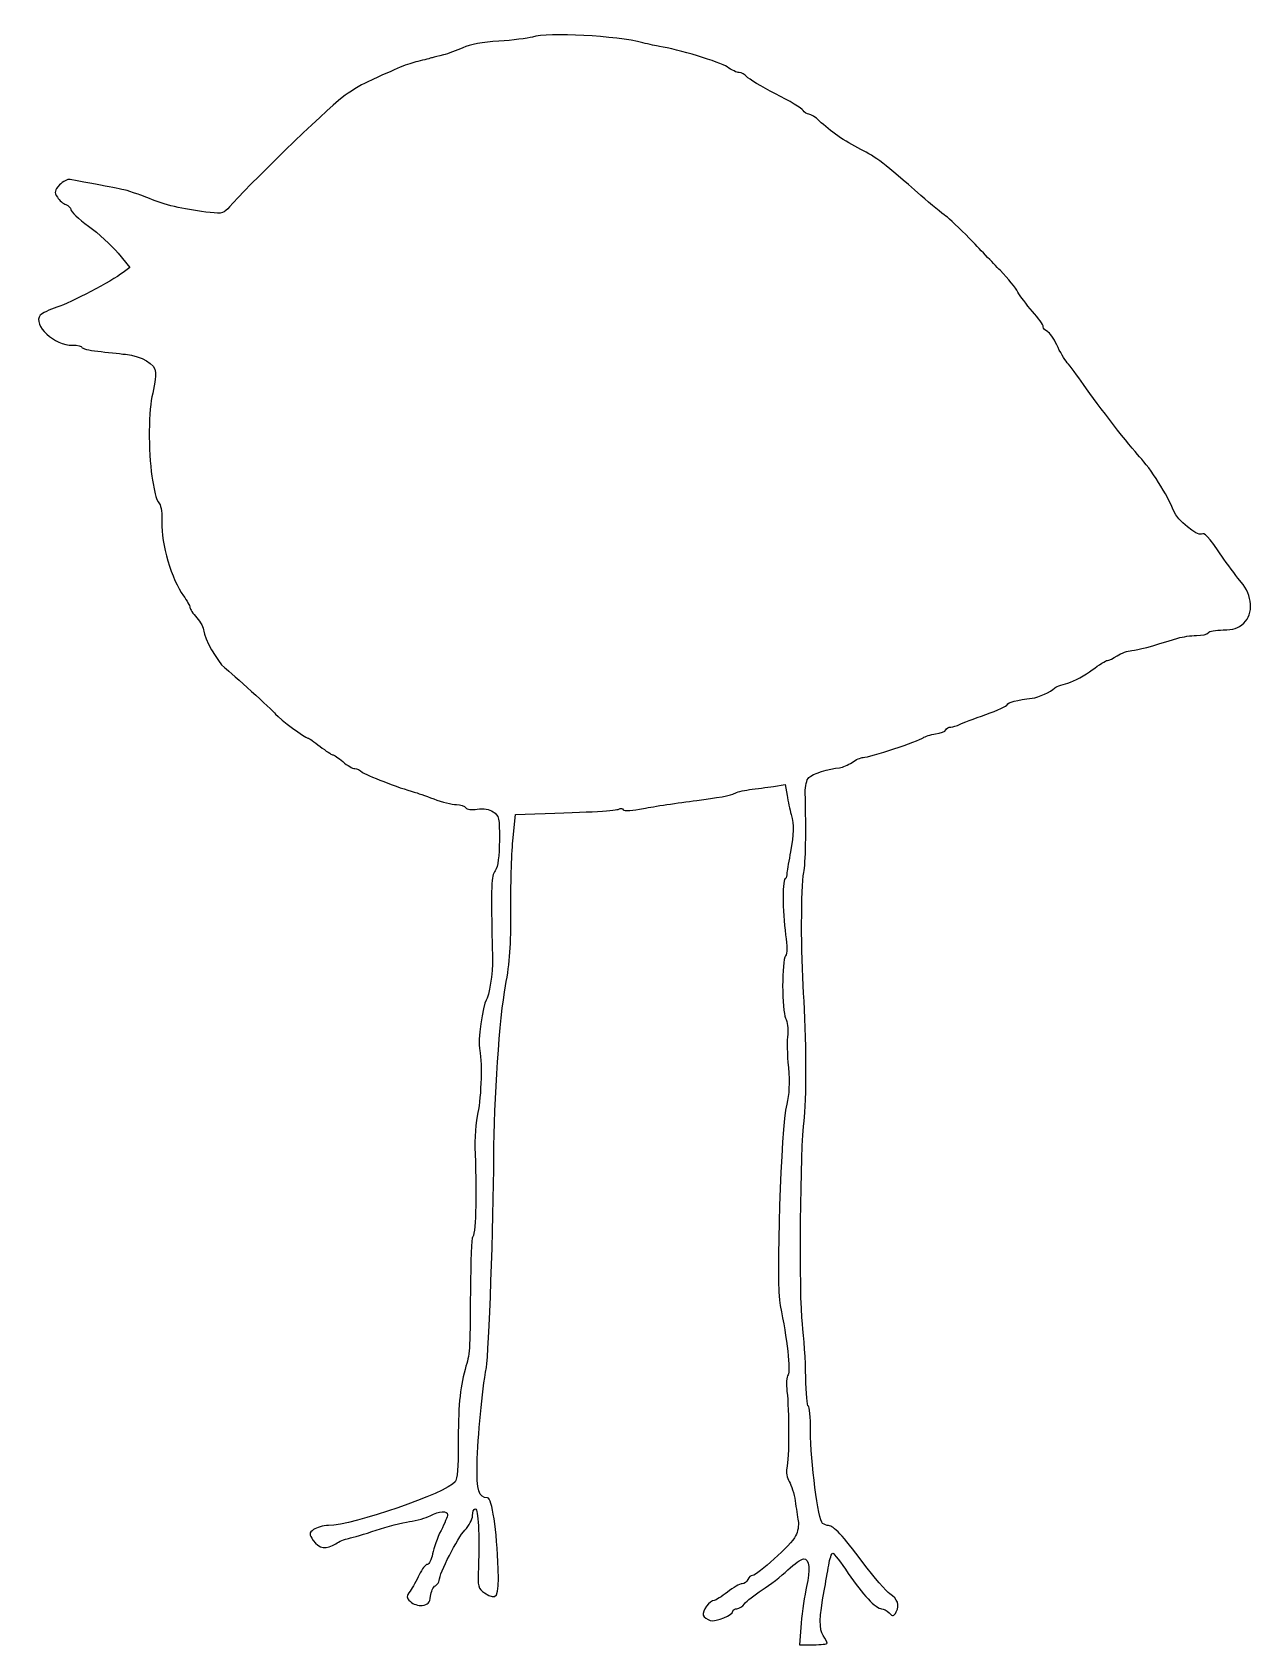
# Model space of a CAD drawing. Header units: centimetres. Extents: x -4.9 to 6.8, y -9.5 to 5.9.
import ezdxf

# ---------------------------------------------------------------- set-up
doc = ezdxf.new("R2010")
doc.units = ezdxf.units.CM
doc.header["$MEASUREMENT"] = 0
doc.layers.add('Layer 1', color=7, linetype='Continuous')

msp = doc.modelspace()

# ---------------------------------------------------------------- linework, layer by layer
at = {"layer": 'Layer 1'}
msp.add_open_spline([(2.47696, -9.30672), (2.48557, -9.19394), (2.50884, -9.03597), (2.52867, -8.95568), (2.52867, -8.95568), (2.5675, -8.79843), (2.55525, -8.69156), (2.49838, -8.69156), (2.49838, -8.69156), (2.47888, -8.69156), (2.41181, -8.73938), (2.34933, -8.79783), (2.34933, -8.79783), (2.28685, -8.85628), (2.1762, -8.94228), (2.10344, -8.98895), (2.10344, -8.98895), (2.03068, -9.03562), (1.95559, -9.09495), (1.93657, -9.12081), (1.93657, -9.12081), (1.91756, -9.14666), (1.88482, -9.16781), (1.86381, -9.16781), (1.86381, -9.16781), (1.84281, -9.16781), (1.82563, -9.17823), (1.82563, -9.19097), (1.82563, -9.19097), (1.82563, -9.22895), (1.66544, -9.29477), (1.60894, -9.28), (1.60894, -9.28), (1.58013, -9.27247), (1.55017, -9.24965), (1.54236, -9.2293), (1.54236, -9.2293), (1.52754, -9.19066), (1.6037, -9.08844), (1.64732, -9.08844), (1.64732, -9.08844), (1.66117, -9.08844), (1.71759, -9.05272), (1.77271, -9.00906), (1.77271, -9.00906), (1.82783, -8.96541), (1.89078, -8.92969), (1.91259, -8.92969), (1.91259, -8.92969), (1.93441, -8.92969), (1.95911, -8.91183), (1.96748, -8.89), (1.96748, -8.89), (1.97586, -8.86817), (1.99586, -8.85031), (2.01194, -8.85031), (2.01194, -8.85031), (2.05804, -8.85031), (2.38225, -8.55387), (2.42403, -8.47351), (2.42403, -8.47351), (2.44477, -8.43362), (2.45599, -8.36924), (2.44895, -8.33043), (2.44895, -8.33043), (2.44191, -8.29163), (2.42847, -8.20521), (2.41907, -8.13838), (2.41907, -8.13838), (2.40966, -8.07155), (2.38439, -7.98896), (2.36291, -7.95485), (2.36291, -7.95485), (2.33919, -7.91719), (2.33049, -7.86636), (2.34076, -7.82543), (2.34076, -7.82543), (2.36198, -7.7409), (2.36217, -7.26567), (2.34106, -7.09542), (2.34106, -7.09542), (2.33209, -7.02304), (2.33684, -6.95372), (2.35202, -6.93542), (2.35202, -6.93542), (2.37819, -6.90389), (2.3421, -6.58839), (2.27646, -6.2748), (2.27646, -6.2748), (2.23443, -6.07397), (2.28322, -4.56814), (2.33869, -4.35428), (2.33869, -4.35428), (2.3628, -4.26133), (2.36756, -4.15367), (2.35425, -4.00224), (2.35425, -4.00224), (2.3437, -3.88227), (2.34084, -3.74105), (2.3479, -3.68842), (2.3479, -3.68842), (2.35496, -3.63579), (2.34618, -3.56553), (2.32839, -3.53229), (2.32839, -3.53229), (2.29071, -3.46189), (2.29037, -2.98262), (2.32796, -2.93732), (2.32796, -2.93732), (2.34272, -2.91954), (2.3429, -2.84067), (2.32841, -2.73721), (2.32841, -2.73721), (2.29584, -2.50472), (2.29646, -2.19604), (2.32951, -2.19604), (2.32951, -2.19604), (2.33258, -2.19604), (2.3379, -2.17223), (2.34134, -2.14313), (2.34134, -2.14313), (2.34478, -2.11402), (2.35993, -2.02472), (2.37501, -1.94469), (2.37501, -1.94469), (2.40764, -1.77138), (2.40882, -1.69385), (2.38043, -1.5875), (2.38043, -1.5875), (2.36878, -1.54384), (2.35152, -1.46224), (2.34208, -1.40616), (2.34208, -1.40616), (2.34208, -1.40616), (2.3249, -1.30419), (2.3249, -1.30419), (2.3249, -1.30419), (2.3249, -1.30419), (2.21264, -1.32103), (2.21264, -1.32103), (2.21264, -1.32103), (2.15089, -1.33029), (2.04777, -1.3442), (1.98348, -1.35195), (1.98348, -1.35195), (1.91919, -1.3597), (1.85364, -1.37679), (1.8378, -1.38993), (1.8378, -1.38993), (1.82197, -1.40307), (1.66095, -1.43225), (1.47998, -1.45477), (1.47998, -1.45477), (1.29901, -1.47729), (1.0704, -1.51197), (0.97196, -1.53184), (0.97196, -1.53184), (0.86943, -1.55254), (0.78671, -1.55783), (0.77831, -1.54423), (0.77831, -1.54423), (0.77024, -1.53117), (0.75152, -1.52798), (0.73672, -1.53712), (0.73672, -1.53712), (0.71256, -1.55205), (0.48583, -1.56529), (-0.06615, -1.58398), (-0.06615, -1.58398), (-0.06615, -1.58398), (-0.25135, -1.59025), (-0.25135, -1.59025), (-0.25135, -1.59025), (-0.25135, -1.59025), (-0.2757, -1.84023), (-0.2757, -1.84023), (-0.2757, -1.84023), (-0.28909, -1.97772), (-0.29805, -2.27887), (-0.2956, -2.50946), (-0.2956, -2.50946), (-0.29213, -2.83674), (-0.30324, -2.99345), (-0.34626, -3.22383), (-0.34626, -3.22383), (-0.40134, -3.51881), (-0.45619, -4.31884), (-0.45811, -4.8551), (-0.45811, -4.8551), (-0.46034, -5.47711), (-0.5046, -6.72984), (-0.52916, -6.86594), (-0.52916, -6.86594), (-0.57059, -7.09547), (-0.61106, -7.51804), (-0.61759, -7.78919), (-0.61759, -7.78919), (-0.62365, -8.04077), (-0.60202, -8.10948), (-0.51678, -8.10948), (-0.51678, -8.10948), (-0.47529, -8.10948), (-0.42955, -8.41871), (-0.41612, -8.78995), (-0.41612, -8.78995), (-0.40635, -9.06019), (-0.42665, -9.0957), (-0.54614, -9.0174), (-0.54614, -9.0174), (-0.60958, -8.97584), (-0.61283, -8.96244), (-0.60539, -8.77296), (-0.60539, -8.77296), (-0.59308, -8.4593), (-0.60604, -8.21531), (-0.635, -8.21531), (-0.635, -8.21531), (-0.64955, -8.21531), (-0.66146, -8.24416), (-0.66146, -8.27942), (-0.66146, -8.27942), (-0.66146, -8.31468), (-0.69445, -8.37719), (-0.73477, -8.41833), (-0.73477, -8.41833), (-0.80366, -8.48862), (-0.97896, -8.83253), (-0.97896, -8.89741), (-0.97896, -8.89741), (-0.97896, -8.91372), (-0.99578, -8.93658), (-1.01635, -8.94822), (-1.01635, -8.94822), (-1.03692, -8.95985), (-1.05775, -9.00509), (-1.06265, -9.04875), (-1.06265, -9.04875), (-1.06974, -9.11192), (-1.08574, -9.12977), (-1.141, -9.13618), (-1.141, -9.13618), (-1.18001, -9.1407), (-1.22979, -9.12486), (-1.25463, -9.10003), (-1.25463, -9.10003), (-1.29513, -9.05953), (-1.29531, -9.0511), (-1.25685, -8.99937), (-1.25685, -8.99937), (-1.23376, -8.96832), (-1.19454, -8.89839), (-1.16968, -8.84397), (-1.16968, -8.84397), (-1.14482, -8.78954), (-1.11014, -8.7449), (-1.09261, -8.74475), (-1.09261, -8.74475), (-1.07507, -8.7446), (-1.05262, -8.69983), (-1.0427, -8.64526), (-1.0427, -8.64526), (-1.03278, -8.59069), (-0.99652, -8.48988), (-0.96212, -8.42124), (-0.96212, -8.42124), (-0.92773, -8.35261), (-0.89958, -8.28414), (-0.89958, -8.26911), (-0.89958, -8.26911), (-0.89958, -8.23029), (-0.97964, -8.23555), (-1.06481, -8.27998), (-1.06481, -8.27998), (-1.10475, -8.30081), (-1.19404, -8.32619), (-1.26324, -8.33636), (-1.26324, -8.33636), (-1.33244, -8.34654), (-1.47608, -8.38391), (-1.58243, -8.41941), (-1.58243, -8.41941), (-1.68878, -8.45491), (-1.80661, -8.48955), (-1.84428, -8.49638), (-1.84428, -8.49638), (-1.88195, -8.50321), (-1.93749, -8.52611), (-1.96769, -8.54726), (-1.96769, -8.54726), (-2.05062, -8.60535), (-2.13158, -8.59405), (-2.18182, -8.51738), (-2.18182, -8.51738), (-2.22419, -8.45272), (-2.224, -8.44707), (-2.17825, -8.41239), (-2.17825, -8.41239), (-2.15165, -8.39224), (-2.08822, -8.37508), (-2.03729, -8.37427), (-2.03729, -8.37427), (-1.80053, -8.37051), (-0.91308, -8.06465), (-0.82796, -7.95747), (-0.82796, -7.95747), (-0.80692, -7.93099), (-0.79656, -7.81233), (-0.7976, -7.60988), (-0.7976, -7.60988), (-0.79948, -7.2453), (-0.7836, -7.0699), (-0.73188, -6.88417), (-0.73188, -6.88417), (-0.6851, -6.71619), (-0.68744, -6.75127), (-0.68152, -6.13172), (-0.68152, -6.13172), (-0.67884, -5.85159), (-0.67025, -5.62239), (-0.66244, -5.62239), (-0.66244, -5.62239), (-0.63278, -5.62237), (-0.62035, -5.24406), (-0.63635, -4.82865), (-0.63635, -4.82865), (-0.64222, -4.67648), (-0.63219, -4.51987), (-0.61093, -4.43177), (-0.61093, -4.43177), (-0.57699, -4.29106), (-0.56749, -3.91088), (-0.5957, -3.82201), (-0.5957, -3.82201), (-0.61309, -3.7672), (-0.56225, -3.40052), (-0.53195, -3.36225), (-0.53195, -3.36225), (-0.50287, -3.32552), (-0.46831, -3.09948), (-0.47096, -2.96333), (-0.47096, -2.96333), (-0.48556, -2.21273), (-0.48476, -2.1865), (-0.44545, -2.12559), (-0.44545, -2.12559), (-0.41788, -2.08288), (-0.40525, -1.99239), (-0.4046, -1.83306), (-0.4046, -1.83306), (-0.40375, -1.62199), (-0.40877, -1.59902), (-0.46364, -1.56307), (-0.46364, -1.56307), (-0.50225, -1.53777), (-0.55638, -1.5291), (-0.61563, -1.53871), (-0.61563, -1.53871), (-0.67031, -1.54759), (-0.71501, -1.54173), (-0.7258, -1.52427), (-0.7258, -1.52427), (-0.73579, -1.50811), (-0.77616, -1.4949), (-0.81553, -1.4949), (-0.81553, -1.4949), (-0.85489, -1.4949), (-0.95242, -1.4704), (-1.03225, -1.44046), (-1.03225, -1.44046), (-1.11208, -1.41051), (-1.19526, -1.38119), (-1.21708, -1.37529), (-1.21708, -1.37529), (-1.3603, -1.3366), (-1.68602, -1.21149), (-1.71507, -1.18401), (-1.71507, -1.18401), (-1.7343, -1.16582), (-1.76613, -1.15094), (-1.7858, -1.15094), (-1.7858, -1.15094), (-1.80547, -1.15094), (-1.85694, -1.12117), (-1.90017, -1.08479), (-1.90017, -1.08479), (-1.94341, -1.04841), (-1.98726, -1.01865), (-1.99762, -1.01865), (-1.99762, -1.01865), (-2.00797, -1.01865), (-2.06155, -0.98293), (-2.11667, -0.93927), (-2.11667, -0.93927), (-2.17179, -0.89561), (-2.22407, -0.8599), (-2.23286, -0.8599), (-2.23286, -0.8599), (-2.25817, -0.8599), (-2.49597, -0.68313), (-2.54199, -0.6301), (-2.54199, -0.6301), (-2.58031, -0.58595), (-2.95255, -0.24738), (-3.03082, -0.18548), (-3.03082, -0.18548), (-3.09158, -0.13744), (-3.22792, 0.10159), (-3.22792, 0.16007), (-3.22792, 0.16007), (-3.22792, 0.19147), (-3.25768, 0.24929), (-3.29406, 0.28854), (-3.29406, 0.28854), (-3.33044, 0.3278), (-3.36021, 0.372), (-3.36021, 0.38677), (-3.36021, 0.38677), (-3.36021, 0.40155), (-3.38807, 0.45154), (-3.42213, 0.49786), (-3.42213, 0.49786), (-3.53322, 0.64898), (-3.63618, 1.00039), (-3.62762, 1.19919), (-3.62762, 1.19919), (-3.62428, 1.27666), (-3.63463, 1.35581), (-3.65063, 1.37508), (-3.65063, 1.37508), (-3.66662, 1.39435), (-3.68501, 1.43813), (-3.69149, 1.47235), (-3.69149, 1.47235), (-3.69797, 1.50658), (-3.70916, 1.56435), (-3.71635, 1.60073), (-3.71635, 1.60073), (-3.75551, 1.7989), (-3.75853, 2.23467), (-3.72185, 2.39569), (-3.72185, 2.39569), (-3.70046, 2.48961), (-3.68475, 2.59521), (-3.68695, 2.63035), (-3.68695, 2.63035), (-3.69191, 2.70973), (-3.81733, 2.7847), (-3.97488, 2.80247), (-3.97488, 2.80247), (-4.03699, 2.80948), (-4.15627, 2.8226), (-4.23995, 2.83164), (-4.23995, 2.83164), (-4.32362, 2.84068), (-4.39208, 2.85795), (-4.39208, 2.87001), (-4.39208, 2.87001), (-4.39208, 2.88208), (-4.43161, 2.89083), (-4.47991, 2.88946), (-4.47991, 2.88946), (-4.65153, 2.8846), (-4.86544, 3.08284), (-4.78855, 3.17549), (-4.78855, 3.17549), (-4.77315, 3.19405), (-4.70153, 3.22854), (-4.62939, 3.25213), (-4.62939, 3.25213), (-4.49424, 3.29634), (-4.11091, 3.49723), (-3.99698, 3.58355), (-3.99698, 3.58355), (-3.99698, 3.58355), (-3.9326, 3.63233), (-3.9326, 3.63233), (-3.9326, 3.63233), (-3.9326, 3.63233), (-4.04509, 3.76668), (-4.04509, 3.76668), (-4.04509, 3.76668), (-4.10696, 3.84058), (-4.23415, 3.95727), (-4.32775, 4.02599), (-4.32775, 4.02599), (-4.42134, 4.09471), (-4.49792, 4.1657), (-4.49792, 4.18374), (-4.49792, 4.18374), (-4.49792, 4.20178), (-4.51878, 4.22316), (-4.54428, 4.23125), (-4.54428, 4.23125), (-4.56979, 4.23935), (-4.60639, 4.27118), (-4.62564, 4.30199), (-4.62564, 4.30199), (-4.65617, 4.35088), (-4.6534, 4.36569), (-4.60389, 4.41839), (-4.60389, 4.41839), (-4.57269, 4.4516), (-4.52715, 4.47511), (-4.5027, 4.47062), (-4.5027, 4.47062), (-4.12807, 4.40197), (-3.97514, 4.37158), (-3.94229, 4.35928), (-3.94229, 4.35928), (-3.92046, 4.3511), (-3.8907, 4.34116), (-3.87615, 4.33719), (-3.87615, 4.33719), (-3.86159, 4.33322), (-3.79016, 4.3061), (-3.7174, 4.27694), (-3.7174, 4.27694), (-3.58052, 4.22207), (-3.38754, 4.17944), (-3.1662, 4.15516), (-3.1662, 4.15516), (-3.05225, 4.14267), (-3.0321, 4.1486), (-2.98099, 4.20963), (-2.98099, 4.20963), (-2.83722, 4.38135), (-2.06564, 5.13045), (-1.905, 5.25428), (-1.905, 5.25428), (-1.83952, 5.30476), (-1.73236, 5.37075), (-1.66688, 5.40094), (-1.66688, 5.40094), (-1.36699, 5.53915), (-1.28749, 5.57138), (-1.1832, 5.59701), (-1.1832, 5.59701), (-1.1218, 5.6121), (-1.05966, 5.62808), (-1.0451, 5.63251), (-1.0451, 5.63251), (-1.03055, 5.63695), (-0.98293, 5.64921), (-0.93927, 5.65976), (-0.93927, 5.65976), (-0.89561, 5.6703), (-0.81227, 5.70119), (-0.75406, 5.72839), (-0.75406, 5.72839), (-0.68632, 5.76005), (-0.56251, 5.7827), (-0.4101, 5.79132), (-0.4101, 5.79132), (-0.27914, 5.79872), (-0.13485, 5.81604), (-0.08947, 5.82981), (-0.08947, 5.82981), (0.06206, 5.87576), (0.7136, 5.84222), (0.96573, 5.77549), (0.96573, 5.77549), (1.02394, 5.76008), (1.09537, 5.74403), (1.12448, 5.73982), (1.12448, 5.73982), (1.29323, 5.71539), (1.70585, 5.59063), (1.77078, 5.54439), (1.77078, 5.54439), (1.81272, 5.51453), (1.86456, 5.4901), (1.886, 5.4901), (1.886, 5.4901), (1.90744, 5.4901), (1.93944, 5.47269), (1.9571, 5.4514), (1.9571, 5.4514), (1.97477, 5.43011), (2.09827, 5.35702), (2.23154, 5.28899), (2.23154, 5.28899), (2.36481, 5.22096), (2.48338, 5.14909), (2.49501, 5.12927), (2.49501, 5.12927), (2.50665, 5.10945), (2.53182, 5.09323), (2.55094, 5.09323), (2.55094, 5.09323), (2.57006, 5.09323), (2.61411, 5.06567), (2.64884, 5.03198), (2.64884, 5.03198), (2.75414, 4.92983), (2.88939, 4.83651), (3.0461, 4.75786), (3.0461, 4.75786), (3.19247, 4.6844), (3.26954, 4.62525), (3.62072, 4.31685), (3.62072, 4.31685), (3.71755, 4.23182), (3.82397, 4.14386), (3.85721, 4.12139), (3.85721, 4.12139), (3.89045, 4.09892), (3.99165, 4.00352), (4.0821, 3.90938), (4.0821, 3.90938), (4.17256, 3.81525), (4.30609, 3.67661), (4.37885, 3.6013), (4.37885, 3.6013), (4.45161, 3.52599), (4.52701, 3.43393), (4.54641, 3.39671), (4.54641, 3.39671), (4.56581, 3.35949), (4.6283, 3.27652), (4.68528, 3.21233), (4.68528, 3.21233), (4.74226, 3.14814), (4.7889, 3.08202), (4.78892, 3.06538), (4.78892, 3.06538), (4.78894, 3.04875), (4.80625, 3.0285), (4.82739, 3.02039), (4.82739, 3.02039), (4.84852, 3.01228), (4.88916, 2.95446), (4.91769, 2.89189), (4.91769, 2.89189), (4.94622, 2.82932), (4.99144, 2.75278), (5.01817, 2.7218), (5.01817, 2.7218), (5.0449, 2.69082), (5.1144, 2.59731), (5.1726, 2.514), (5.1726, 2.514), (5.3167, 2.30775), (5.61635, 1.92258), (5.70815, 1.82563), (5.70815, 1.82563), (5.8135, 1.71434), (5.97639, 1.45529), (6.03467, 1.30633), (6.03467, 1.30633), (6.0676, 1.22217), (6.25998, 1.06186), (6.29907, 1.08602), (6.29907, 1.08602), (6.32983, 1.10503), (6.3525, 1.07996), (6.51338, 0.84902), (6.51338, 0.84902), (6.57331, 0.76301), (6.64738, 0.66403), (6.67799, 0.62908), (6.67799, 0.62908), (6.78679, 0.50485), (6.7984, 0.32498), (6.70332, 0.23686), (6.70332, 0.23686), (6.64925, 0.18675), (6.60444, 0.17198), (6.50645, 0.17198), (6.50645, 0.17198), (6.43667, 0.17198), (6.37222, 0.16007), (6.36323, 0.14552), (6.36323, 0.14552), (6.35424, 0.13097), (6.30378, 0.11906), (6.2511, 0.11906), (6.2511, 0.11906), (6.19842, 0.11906), (6.11876, 0.10769), (6.07407, 0.09379), (6.07407, 0.09379), (5.8112, 0.01203), (5.69512, -0.01887), (5.63311, -0.0236), (5.63311, -0.0236), (5.59476, -0.02653), (5.53244, -0.04921), (5.4946, -0.07399), (5.4946, -0.07399), (5.45677, -0.09878), (5.41441, -0.11906), (5.40046, -0.11906), (5.40046, -0.11906), (5.38651, -0.11906), (5.32147, -0.16), (5.25592, -0.21003), (5.25592, -0.21003), (5.19037, -0.26006), (5.08528, -0.31604), (5.02238, -0.33442), (5.02238, -0.33442), (4.95948, -0.3528), (4.90207, -0.37437), (4.89479, -0.38236), (4.89479, -0.38236), (4.86215, -0.41818), (4.74337, -0.47239), (4.68313, -0.47896), (4.68313, -0.47896), (4.54051, -0.49451), (4.445, -0.51936), (4.445, -0.54091), (4.445, -0.54091), (4.445, -0.55333), (4.35273, -0.59548), (4.23995, -0.63459), (4.23995, -0.63459), (4.12717, -0.6737), (4.01422, -0.71658), (3.98895, -0.72988), (3.98895, -0.72988), (3.96368, -0.74318), (3.92598, -0.75406), (3.90517, -0.75406), (3.90517, -0.75406), (3.88436, -0.75406), (3.86319, -0.76648), (3.85813, -0.78166), (3.85813, -0.78166), (3.85307, -0.79684), (3.80914, -0.81429), (3.7605, -0.82045), (3.7605, -0.82045), (3.71186, -0.8266), (3.65801, -0.84331), (3.64083, -0.85757), (3.64083, -0.85757), (3.60283, -0.8891), (3.12758, -1.0451), (3.06951, -1.0451), (3.06951, -1.0451), (3.04669, -1.0451), (2.99859, -1.06594), (2.96261, -1.09141), (2.96261, -1.09141), (2.92663, -1.11687), (2.87338, -1.13971), (2.84427, -1.14215), (2.84427, -1.14215), (2.74085, -1.15082), (2.58493, -1.2005), (2.54931, -1.23612), (2.54931, -1.23612), (2.52942, -1.25602), (2.5143, -1.3194), (2.51572, -1.37698), (2.51572, -1.37698), (2.52515, -1.7602), (2.52002, -2.05205), (2.50224, -2.14313), (2.50224, -2.14313), (2.4748, -2.28369), (2.4738, -2.91447), (2.50041, -3.29406), (2.50041, -3.29406), (2.5272, -3.67609), (2.52937, -4.35395), (2.5043, -4.51115), (2.5043, -4.51115), (2.46912, -4.73181), (2.45682, -6.2045), (2.48812, -6.44806), (2.48812, -6.44806), (2.50441, -6.57475), (2.51916, -6.80394), (2.52092, -6.95738), (2.52092, -6.95738), (2.52267, -7.11082), (2.53363, -7.23635), (2.54528, -7.23635), (2.54528, -7.23635), (2.55693, -7.23635), (2.56646, -7.34103), (2.56646, -7.46896), (2.56646, -7.46896), (2.56646, -7.76304), (2.63928, -8.32702), (2.68065, -8.35333), (2.68065, -8.35333), (2.69788, -8.36429), (2.72389, -8.37383), (2.73844, -8.37454), (2.73844, -8.37454), (2.78732, -8.37691), (2.86958, -8.46514), (3.06698, -8.72692), (3.06698, -8.72692), (3.17491, -8.87007), (3.29, -9.00472), (3.32272, -9.02617), (3.32272, -9.02617), (3.39943, -9.07643), (3.41988, -9.1322), (3.38531, -9.19681), (3.38531, -9.19681), (3.36056, -9.24306), (3.35348, -9.24424), (3.31737, -9.20812), (3.31737, -9.20812), (3.29519, -9.18595), (3.2627, -9.16781), (3.24515, -9.16781), (3.24515, -9.16781), (3.19082, -9.16781), (3.06168, -9.03084), (2.9271, -8.83047), (2.9271, -8.83047), (2.85623, -8.72497), (2.78934, -8.63865), (2.77844, -8.63865), (2.77844, -8.63865), (2.76755, -8.63865), (2.75022, -8.68925), (2.73994, -8.75109), (2.73994, -8.75109), (2.72965, -8.81294), (2.71023, -8.92307), (2.69678, -8.99583), (2.69678, -8.99583), (2.64979, -9.24992), (2.64717, -9.36406), (2.6869, -9.42485), (2.6869, -9.42485), (2.70797, -9.45708), (2.72521, -9.48982), (2.72521, -9.49761), (2.72521, -9.49761), (2.72521, -9.5054), (2.66583, -9.51177), (2.59325, -9.51177), (2.59325, -9.51177), (2.59325, -9.51177), (2.4613, -9.51177), (2.4613, -9.51177), (2.4613, -9.51177), (2.4613, -9.51177), (2.47696, -9.30672), (2.47696, -9.30672)], degree=3, knots=[0, 0, 0, 0, 0.00469484, 0.00469484, 0.00469484, 0.00469484, 0.00938967, 0.00938967, 0.00938967, 0.00938967, 0.01408451, 0.01408451, 0.01408451, 0.01408451, 0.01877934, 0.01877934, 0.01877934, 0.01877934, 0.02347418, 0.02347418, 0.02347418, 0.02347418, 0.02816901, 0.02816901, 0.02816901, 0.02816901, 0.03286385, 0.03286385, 0.03286385, 0.03286385, 0.03755869, 0.03755869, 0.03755869, 0.03755869, 0.04225352, 0.04225352, 0.04225352, 0.04225352, 0.04694836, 0.04694836, 0.04694836, 0.04694836, 0.05164319, 0.05164319, 0.05164319, 0.05164319, 0.05633803, 0.05633803, 0.05633803, 0.05633803, 0.06103286, 0.06103286, 0.06103286, 0.06103286, 0.0657277, 0.0657277, 0.0657277, 0.0657277, 0.07042254, 0.07042254, 0.07042254, 0.07042254, 0.07511737, 0.07511737, 0.07511737, 0.07511737, 0.07981221, 0.07981221, 0.07981221, 0.07981221, 0.08450704, 0.08450704, 0.08450704, 0.08450704, 0.08920188, 0.08920188, 0.08920188, 0.08920188, 0.09389671, 0.09389671, 0.09389671, 0.09389671, 0.09859155, 0.09859155, 0.09859155, 0.09859155, 0.10328638, 0.10328638, 0.10328638, 0.10328638, 0.10798122, 0.10798122, 0.10798122, 0.10798122, 0.11267606, 0.11267606, 0.11267606, 0.11267606, 0.11737089, 0.11737089, 0.11737089, 0.11737089, 0.12206573, 0.12206573, 0.12206573, 0.12206573, 0.12676056, 0.12676056, 0.12676056, 0.12676056, 0.1314554, 0.1314554, 0.1314554, 0.1314554, 0.13615023, 0.13615023, 0.13615023, 0.13615023, 0.14084507, 0.14084507, 0.14084507, 0.14084507, 0.14553991, 0.14553991, 0.14553991, 0.14553991, 0.15023474, 0.15023474, 0.15023474, 0.15023474, 0.15492958, 0.15492958, 0.15492958, 0.15492958, 0.15962441, 0.15962441, 0.15962441, 0.15962441, 0.16431925, 0.16431925, 0.16431925, 0.16431925, 0.16901408, 0.16901408, 0.16901408, 0.16901408, 0.17370892, 0.17370892, 0.17370892, 0.17370892, 0.17840376, 0.17840376, 0.17840376, 0.17840376, 0.18309859, 0.18309859, 0.18309859, 0.18309859, 0.18779343, 0.18779343, 0.18779343, 0.18779343, 0.19248826, 0.19248826, 0.19248826, 0.19248826, 0.1971831, 0.1971831, 0.1971831, 0.1971831, 0.20187793, 0.20187793, 0.20187793, 0.20187793, 0.20657277, 0.20657277, 0.20657277, 0.20657277, 0.21126761, 0.21126761, 0.21126761, 0.21126761, 0.21596244, 0.21596244, 0.21596244, 0.21596244, 0.22065728, 0.22065728, 0.22065728, 0.22065728, 0.22535211, 0.22535211, 0.22535211, 0.22535211, 0.23004695, 0.23004695, 0.23004695, 0.23004695, 0.23474178, 0.23474178, 0.23474178, 0.23474178, 0.23943662, 0.23943662, 0.23943662, 0.23943662, 0.24413146, 0.24413146, 0.24413146, 0.24413146, 0.24882629, 0.24882629, 0.24882629, 0.24882629, 0.25352113, 0.25352113, 0.25352113, 0.25352113, 0.25821596, 0.25821596, 0.25821596, 0.25821596, 0.2629108, 0.2629108, 0.2629108, 0.2629108, 0.26760563, 0.26760563, 0.26760563, 0.26760563, 0.27230047, 0.27230047, 0.27230047, 0.27230047, 0.27699531, 0.27699531, 0.27699531, 0.27699531, 0.28169014, 0.28169014, 0.28169014, 0.28169014, 0.28638498, 0.28638498, 0.28638498, 0.28638498, 0.29107981, 0.29107981, 0.29107981, 0.29107981, 0.29577465, 0.29577465, 0.29577465, 0.29577465, 0.30046948, 0.30046948, 0.30046948, 0.30046948, 0.30516432, 0.30516432, 0.30516432, 0.30516432, 0.30985915, 0.30985915, 0.30985915, 0.30985915, 0.31455399, 0.31455399, 0.31455399, 0.31455399, 0.31924883, 0.31924883, 0.31924883, 0.31924883, 0.32394366, 0.32394366, 0.32394366, 0.32394366, 0.3286385, 0.3286385, 0.3286385, 0.3286385, 0.33333333, 0.33333333, 0.33333333, 0.33333333, 0.33802817, 0.33802817, 0.33802817, 0.33802817, 0.342723, 0.342723, 0.342723, 0.342723, 0.34741784, 0.34741784, 0.34741784, 0.34741784, 0.35211268, 0.35211268, 0.35211268, 0.35211268, 0.35680751, 0.35680751, 0.35680751, 0.35680751, 0.36150235, 0.36150235, 0.36150235, 0.36150235, 0.36619718, 0.36619718, 0.36619718, 0.36619718, 0.37089202, 0.37089202, 0.37089202, 0.37089202, 0.37558685, 0.37558685, 0.37558685, 0.37558685, 0.38028169, 0.38028169, 0.38028169, 0.38028169, 0.38497653, 0.38497653, 0.38497653, 0.38497653, 0.38967136, 0.38967136, 0.38967136, 0.38967136, 0.3943662, 0.3943662, 0.3943662, 0.3943662, 0.39906103, 0.39906103, 0.39906103, 0.39906103, 0.40375587, 0.40375587, 0.40375587, 0.40375587, 0.4084507, 0.4084507, 0.4084507, 0.4084507, 0.41314554, 0.41314554, 0.41314554, 0.41314554, 0.41784038, 0.41784038, 0.41784038, 0.41784038, 0.42253521, 0.42253521, 0.42253521, 0.42253521, 0.42723005, 0.42723005, 0.42723005, 0.42723005, 0.43192488, 0.43192488, 0.43192488, 0.43192488, 0.43661972, 0.43661972, 0.43661972, 0.43661972, 0.44131455, 0.44131455, 0.44131455, 0.44131455, 0.44600939, 0.44600939, 0.44600939, 0.44600939, 0.45070423, 0.45070423, 0.45070423, 0.45070423, 0.45539906, 0.45539906, 0.45539906, 0.45539906, 0.4600939, 0.4600939, 0.4600939, 0.4600939, 0.46478873, 0.46478873, 0.46478873, 0.46478873, 0.46948357, 0.46948357, 0.46948357, 0.46948357, 0.4741784, 0.4741784, 0.4741784, 0.4741784, 0.47887324, 0.47887324, 0.47887324, 0.47887324, 0.48356808, 0.48356808, 0.48356808, 0.48356808, 0.48826291, 0.48826291, 0.48826291, 0.48826291, 0.49295775, 0.49295775, 0.49295775, 0.49295775, 0.49765258, 0.49765258, 0.49765258, 0.49765258, 0.50234742, 0.50234742, 0.50234742, 0.50234742, 0.50704225, 0.50704225, 0.50704225, 0.50704225, 0.51173709, 0.51173709, 0.51173709, 0.51173709, 0.51643192, 0.51643192, 0.51643192, 0.51643192, 0.52112676, 0.52112676, 0.52112676, 0.52112676, 0.5258216, 0.5258216, 0.5258216, 0.5258216, 0.53051643, 0.53051643, 0.53051643, 0.53051643, 0.53521127, 0.53521127, 0.53521127, 0.53521127, 0.5399061, 0.5399061, 0.5399061, 0.5399061, 0.54460094, 0.54460094, 0.54460094, 0.54460094, 0.54929577, 0.54929577, 0.54929577, 0.54929577, 0.55399061, 0.55399061, 0.55399061, 0.55399061, 0.55868545, 0.55868545, 0.55868545, 0.55868545, 0.56338028, 0.56338028, 0.56338028, 0.56338028, 0.56807512, 0.56807512, 0.56807512, 0.56807512, 0.57276995, 0.57276995, 0.57276995, 0.57276995, 0.57746479, 0.57746479, 0.57746479, 0.57746479, 0.58215962, 0.58215962, 0.58215962, 0.58215962, 0.58685446, 0.58685446, 0.58685446, 0.58685446, 0.5915493, 0.5915493, 0.5915493, 0.5915493, 0.59624413, 0.59624413, 0.59624413, 0.59624413, 0.60093897, 0.60093897, 0.60093897, 0.60093897, 0.6056338, 0.6056338, 0.6056338, 0.6056338, 0.61032864, 0.61032864, 0.61032864, 0.61032864, 0.61502347, 0.61502347, 0.61502347, 0.61502347, 0.61971831, 0.61971831, 0.61971831, 0.61971831, 0.62441315, 0.62441315, 0.62441315, 0.62441315, 0.62910798, 0.62910798, 0.62910798, 0.62910798, 0.63380282, 0.63380282, 0.63380282, 0.63380282, 0.63849765, 0.63849765, 0.63849765, 0.63849765, 0.64319249, 0.64319249, 0.64319249, 0.64319249, 0.64788732, 0.64788732, 0.64788732, 0.64788732, 0.65258216, 0.65258216, 0.65258216, 0.65258216, 0.657277, 0.657277, 0.657277, 0.657277, 0.66197183, 0.66197183, 0.66197183, 0.66197183, 0.66666667, 0.66666667, 0.66666667, 0.66666667, 0.6713615, 0.6713615, 0.6713615, 0.6713615, 0.67605634, 0.67605634, 0.67605634, 0.67605634, 0.68075117, 0.68075117, 0.68075117, 0.68075117, 0.68544601, 0.68544601, 0.68544601, 0.68544601, 0.69014085, 0.69014085, 0.69014085, 0.69014085, 0.69483568, 0.69483568, 0.69483568, 0.69483568, 0.69953052, 0.69953052, 0.69953052, 0.69953052, 0.70422535, 0.70422535, 0.70422535, 0.70422535, 0.70892019, 0.70892019, 0.70892019, 0.70892019, 0.71361502, 0.71361502, 0.71361502, 0.71361502, 0.71830986, 0.71830986, 0.71830986, 0.71830986, 0.72300469, 0.72300469, 0.72300469, 0.72300469, 0.72769953, 0.72769953, 0.72769953, 0.72769953, 0.73239437, 0.73239437, 0.73239437, 0.73239437, 0.7370892, 0.7370892, 0.7370892, 0.7370892, 0.74178404, 0.74178404, 0.74178404, 0.74178404, 0.74647887, 0.74647887, 0.74647887, 0.74647887, 0.75117371, 0.75117371, 0.75117371, 0.75117371, 0.75586854, 0.75586854, 0.75586854, 0.75586854, 0.76056338, 0.76056338, 0.76056338, 0.76056338, 0.76525822, 0.76525822, 0.76525822, 0.76525822, 0.76995305, 0.76995305, 0.76995305, 0.76995305, 0.77464789, 0.77464789, 0.77464789, 0.77464789, 0.77934272, 0.77934272, 0.77934272, 0.77934272, 0.78403756, 0.78403756, 0.78403756, 0.78403756, 0.78873239, 0.78873239, 0.78873239, 0.78873239, 0.79342723, 0.79342723, 0.79342723, 0.79342723, 0.79812207, 0.79812207, 0.79812207, 0.79812207, 0.8028169, 0.8028169, 0.8028169, 0.8028169, 0.80751174, 0.80751174, 0.80751174, 0.80751174, 0.81220657, 0.81220657, 0.81220657, 0.81220657, 0.81690141, 0.81690141, 0.81690141, 0.81690141, 0.82159624, 0.82159624, 0.82159624, 0.82159624, 0.82629108, 0.82629108, 0.82629108, 0.82629108, 0.83098592, 0.83098592, 0.83098592, 0.83098592, 0.83568075, 0.83568075, 0.83568075, 0.83568075, 0.84037559, 0.84037559, 0.84037559, 0.84037559, 0.84507042, 0.84507042, 0.84507042, 0.84507042, 0.84976526, 0.84976526, 0.84976526, 0.84976526, 0.85446009, 0.85446009, 0.85446009, 0.85446009, 0.85915493, 0.85915493, 0.85915493, 0.85915493, 0.86384977, 0.86384977, 0.86384977, 0.86384977, 0.8685446, 0.8685446, 0.8685446, 0.8685446, 0.87323944, 0.87323944, 0.87323944, 0.87323944, 0.87793427, 0.87793427, 0.87793427, 0.87793427, 0.88262911, 0.88262911, 0.88262911, 0.88262911, 0.88732394, 0.88732394, 0.88732394, 0.88732394, 0.89201878, 0.89201878, 0.89201878, 0.89201878, 0.89671362, 0.89671362, 0.89671362, 0.89671362, 0.90140845, 0.90140845, 0.90140845, 0.90140845, 0.90610329, 0.90610329, 0.90610329, 0.90610329, 0.91079812, 0.91079812, 0.91079812, 0.91079812, 0.91549296, 0.91549296, 0.91549296, 0.91549296, 0.92018779, 0.92018779, 0.92018779, 0.92018779, 0.92488263, 0.92488263, 0.92488263, 0.92488263, 0.92957746, 0.92957746, 0.92957746, 0.92957746, 0.9342723, 0.9342723, 0.9342723, 0.9342723, 0.93896714, 0.93896714, 0.93896714, 0.93896714, 0.94366197, 0.94366197, 0.94366197, 0.94366197, 0.94835681, 0.94835681, 0.94835681, 0.94835681, 0.95305164, 0.95305164, 0.95305164, 0.95305164, 0.95774648, 0.95774648, 0.95774648, 0.95774648, 0.96244131, 0.96244131, 0.96244131, 0.96244131, 0.96713615, 0.96713615, 0.96713615, 0.96713615, 0.97183099, 0.97183099, 0.97183099, 0.97183099, 0.97652582, 0.97652582, 0.97652582, 0.97652582, 0.98122066, 0.98122066, 0.98122066, 0.98122066, 0.98591549, 0.98591549, 0.98591549, 0.98591549, 0.99061033, 0.99061033, 0.99061033, 0.99061033, 1, 1, 1, 1], dxfattribs=at)

doc.saveas('drawing.dxf')
